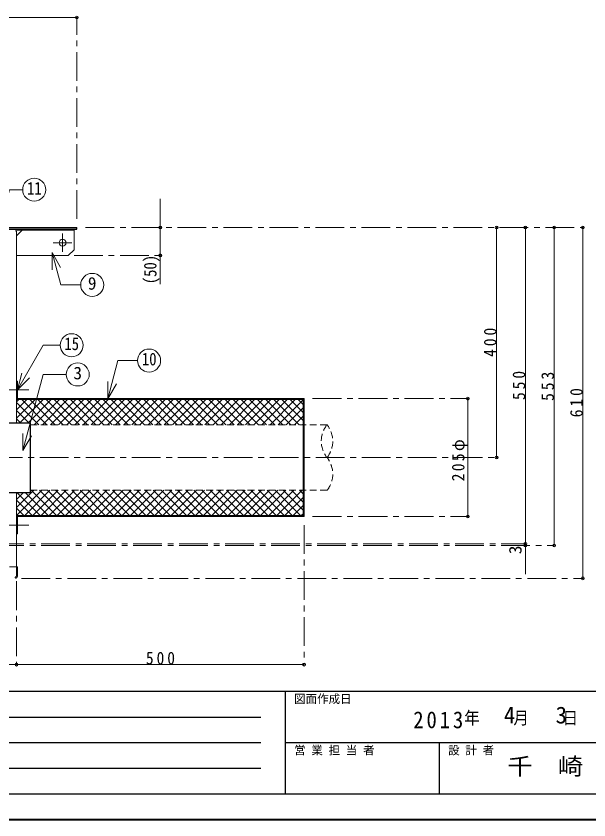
# Model space of a CAD drawing. Units: millimetres at full size, sheet at 1:10. Extents: x -2114 to 1936, y -1399 to 1411.
# Drawn here: x -613 to 383, y -1399 to -1 of the extents above; entities that cross this region are included whole.
import ezdxf
from ezdxf.enums import TextEntityAlignment as Align

# ---------------------------------------------------------------- set-up
doc = ezdxf.new("R2010")
doc.units = ezdxf.units.MM
doc.header["$LTSCALE"] = 10
doc.header["$PDMODE"] = 32
doc.header["$PDSIZE"] = 5
doc.linetypes.add('CHAIN1', pattern=[8, 5, -1, 1, -1])
doc.linetypes.add('DASHED1', pattern=[1.8, 1.2, -0.6])
doc.layers.add('0-0_ﾚｲﾔ1', color=4, linetype='Continuous', lineweight=9)
doc.styles.add('ＭＳ ゴシック', font='')
doc.styles.get('ＭＳ ゴシック').set_extended_font_data('MS Gothic')

msp = doc.modelspace()

# ---------------------------------------------------------------- linework, layer by layer
at = {"layer": '0-0_ﾚｲﾔ1'}
for p, q in [((-1827.42, -3.64), (-507.42, -3.64)), ((-362.42, -318.64), (-362.42, -467.24)), ((-612.42, -383.24), (-602.42, -373.24)), ((-512.42, -373.24), (-512.42, -407.24)), ((222.58, -768.64), (222.58, -368.64)), ((272.58, -368.64), (272.58, -918.64)), ((322.58, -921.64), (322.58, -368.64)), ((372.58, -368.64), (372.58, -978.64)), ((-522.42, -417.24), (-612.42, -417.24)), ((-512.42, -407.24), (-522.42, -417.24)), ((-612.42, -700), (-580.16, -667.74)), ((-612.42, -685.85), (-594.3, -667.74)), ((-612.42, -671.71), (-608.45, -667.74)), ((-606.42, -708.14), (-566.02, -667.74)), ((-603.34, -667.74), (-559.44, -711.64)), ((-592.28, -708.14), (-551.88, -667.74)), ((-589.2, -667.74), (-545.3, -711.64)), ((-581.64, -711.64), (-537.74, -667.74)), ((-575.06, -667.74), (-531.16, -711.64)), ((-567.49, -711.64), (-523.59, -667.74)), ((-560.91, -667.74), (-517.01, -711.64)), ((-553.35, -711.64), (-509.45, -667.74)), ((-546.77, -667.74), (-502.87, -711.64)), ((-539.21, -711.64), (-495.31, -667.74)), ((-532.63, -667.74), (-488.73, -711.64)), ((-525.07, -711.64), (-481.17, -667.74)), ((-518.49, -667.74), (-474.59, -711.64)), ((-510.93, -711.64), (-467.03, -667.74)), ((-504.35, -667.74), (-460.45, -711.64)), ((-496.78, -711.64), (-452.88, -667.74)), ((-490.2, -667.74), (-446.3, -711.64)), ((-482.64, -711.64), (-438.74, -667.74)), ((-476.06, -667.74), (-432.16, -711.64)), ((-468.5, -711.64), (-424.6, -667.74)), ((-461.92, -667.74), (-418.02, -711.64)), ((-454.36, -711.64), (-410.46, -667.74)), ((-447.78, -667.74), (-403.88, -711.64)), ((-440.22, -711.64), (-396.32, -667.74)), ((-433.63, -667.74), (-389.73, -711.64)), ((-426.07, -711.64), (-382.17, -667.74)), ((-419.49, -667.74), (-375.59, -711.64)), ((-411.93, -711.64), (-368.03, -667.74)), ((-405.35, -667.74), (-361.45, -711.64)), ((-397.79, -711.64), (-353.89, -667.74)), ((-391.21, -667.74), (-347.31, -711.64)), ((-383.65, -711.64), (-339.75, -667.74)), ((-377.07, -667.74), (-333.17, -711.64)), ((-369.5, -711.64), (-325.6, -667.74)), ((-362.92, -667.74), (-319.02, -711.64)), ((-355.36, -711.64), (-311.46, -667.74)), ((-348.78, -667.74), (-304.88, -711.64)), ((-341.22, -711.64), (-297.32, -667.74)), ((-334.64, -667.74), (-290.74, -711.64)), ((-327.08, -711.64), (-283.18, -667.74)), ((-320.5, -667.74), (-276.6, -711.64)), ((-312.94, -711.64), (-269.04, -667.74)), ((-306.36, -667.74), (-262.46, -711.64)), ((-298.79, -711.64), (-254.89, -667.74)), ((-292.21, -667.74), (-248.31, -711.64)), ((-284.65, -711.64), (-240.75, -667.74)), ((-278.07, -667.74), (-234.17, -711.64)), ((-270.51, -711.64), (-226.61, -667.74)), ((-263.93, -667.74), (-220.03, -711.64)), ((-256.37, -711.64), (-212.47, -667.74)), ((-249.79, -667.74), (-205.89, -711.64)), ((-242.23, -711.64), (-198.33, -667.74)), ((-235.64, -667.74), (-191.74, -711.64)), ((-228.08, -711.64), (-184.18, -667.74)), ((-221.5, -667.74), (-177.6, -711.64)), ((-213.94, -711.64), (-170.04, -667.74)), ((-207.36, -667.74), (-163.46, -711.64)), ((-199.8, -711.64), (-155.9, -667.74)), ((-193.22, -667.74), (-149.32, -711.64)), ((-185.66, -711.64), (-141.76, -667.74)), ((-179.08, -667.74), (-135.18, -711.64)), ((-171.51, -711.64), (-127.61, -667.74)), ((-164.93, -667.74), (-121.03, -711.64)), ((-157.37, -711.64), (-113.47, -667.74)), ((-150.79, -667.74), (-114.02, -704.51)), ((-136.65, -667.74), (-114.02, -690.36)), ((-122.51, -667.74), (-114.02, -676.22)), ((172.58, -666.14), (172.58, -871.14)), ((-612.42, -672.8), (-573.58, -711.64)), ((-143.23, -711.64), (-114.02, -682.43)), ((-612.42, -686.94), (-591.22, -708.14)), ((-129.09, -711.64), (-114.02, -696.57)), ((-612.42, -701.08), (-605.37, -708.14)), ((-588.42, -710.94), (-587.72, -711.64)), ((-114.95, -711.64), (-114.02, -710.71)), ((-114.02, -705.64), (-114.02, -831.64)), ((-112.42, -831.64), (-112.42, -705.64)), ((-612.42, -855.56), (-582.5, -825.64)), ((-612.42, -841.42), (-600.14, -829.14)), ((-612.26, -869.54), (-568.36, -825.64)), ((-611.65, -829.14), (-571.25, -869.54)), ((-598.12, -869.54), (-554.22, -825.64)), ((-597.5, -829.14), (-557.1, -869.54)), ((-586.86, -825.64), (-542.96, -869.54)), ((-583.97, -869.54), (-540.07, -825.64)), ((-572.72, -825.64), (-528.82, -869.54)), ((-569.83, -869.54), (-525.93, -825.64)), ((-558.58, -825.64), (-514.68, -869.54)), ((-555.69, -869.54), (-512.42, -826.27)), ((-544.44, -825.64), (-500.54, -869.54)), ((-541.55, -869.54), (-497.65, -825.64)), ((-530.29, -825.64), (-486.39, -869.54)), ((-527.4, -869.54), (-483.5, -825.64)), ((-516.15, -825.64), (-472.25, -869.54)), ((-513.26, -869.54), (-469.36, -825.64)), ((-502.01, -825.64), (-458.11, -869.54)), ((-499.12, -869.54), (-455.22, -825.64)), ((-487.87, -825.64), (-443.97, -869.54)), ((-484.98, -869.54), (-441.08, -825.64)), ((-473.72, -825.64), (-429.82, -869.54)), ((-470.84, -869.54), (-426.94, -825.64)), ((-459.58, -825.64), (-415.68, -869.54)), ((-456.69, -869.54), (-412.79, -825.64)), ((-445.44, -825.64), (-401.54, -869.54)), ((-442.55, -869.54), (-398.65, -825.64)), ((-431.3, -825.64), (-387.4, -869.54)), ((-428.41, -869.54), (-384.51, -825.64)), ((-417.16, -825.64), (-373.26, -869.54)), ((-414.27, -869.54), (-370.37, -825.64)), ((-403.01, -825.64), (-359.11, -869.54)), ((-400.13, -869.54), (-356.23, -825.64)), ((-388.87, -825.64), (-344.97, -869.54)), ((-385.98, -869.54), (-342.08, -825.64)), ((-374.73, -825.64), (-330.83, -869.54)), ((-371.84, -869.54), (-327.94, -825.64)), ((-360.59, -825.64), (-316.69, -869.54)), ((-357.7, -869.54), (-313.8, -825.64)), ((-346.45, -825.64), (-302.55, -869.54)), ((-343.56, -869.54), (-299.66, -825.64)), ((-332.3, -825.64), (-288.4, -869.54)), ((-329.41, -869.54), (-285.51, -825.64)), ((-318.16, -825.64), (-274.26, -869.54)), ((-315.27, -869.54), (-271.37, -825.64)), ((-304.02, -825.64), (-260.12, -869.54)), ((-301.13, -869.54), (-257.23, -825.64)), ((-289.88, -825.64), (-245.98, -869.54)), ((-286.99, -869.54), (-243.09, -825.64)), ((-275.73, -825.64), (-231.83, -869.54)), ((-272.85, -869.54), (-228.95, -825.64)), ((-261.59, -825.64), (-217.69, -869.54)), ((-258.7, -869.54), (-214.8, -825.64)), ((-247.45, -825.64), (-203.55, -869.54)), ((-244.56, -869.54), (-200.66, -825.64)), ((-233.31, -825.64), (-189.41, -869.54)), ((-230.42, -869.54), (-186.52, -825.64)), ((-219.17, -825.64), (-175.27, -869.54)), ((-216.28, -869.54), (-172.38, -825.64)), ((-205.02, -825.64), (-161.12, -869.54)), ((-202.14, -869.54), (-158.24, -825.64)), ((-190.88, -825.64), (-146.98, -869.54)), ((-187.99, -869.54), (-144.09, -825.64)), ((-176.74, -825.64), (-132.84, -869.54)), ((-173.85, -869.54), (-129.95, -825.64)), ((-162.6, -825.64), (-118.7, -869.54)), ((-159.71, -869.54), (-115.81, -825.64)), ((-148.46, -825.64), (-114.02, -860.07)), ((-145.57, -869.54), (-114.02, -837.99)), ((-134.31, -825.64), (-114.02, -845.93)), ((-120.17, -825.64), (-114.02, -831.79)), ((-612.42, -842.5), (-585.39, -869.54)), ((-131.42, -869.54), (-114.02, -852.13)), ((-612.42, -856.64), (-599.53, -869.54)), ((-117.28, -869.54), (-114.02, -866.28)), ((272.58, -918.64), (272.58, -971.64)), ((-1722.42, -1128.64), (-612.42, -1128.64)), ((-612.42, -1128.64), (-112.42, -1128.64))]:
    msp.add_line(p, q, dxfattribs=at)
at = {"layer": '0-0_ﾚｲﾔ1', "linetype": 'CHAIN1'}
for p, q in [((-507.42, -353.64), (-507.42, -3.64)), ((-492.42, -368.64), (372.58, -368.64)), ((-532.42, -411.24), (-532.42, -379.24)), ((-516.42, -395.24), (-548.42, -395.24)), ((-512.42, -417.24), (-362.42, -417.24)), ((-634.02, -651.14), (-590.82, -651.14)), ((-97.42, -666.14), (172.58, -666.14)), ((-731.92, -768.64), (222.58, -768.64)), ((-97.42, -871.14), (172.58, -871.14)), ((-634.02, -886.14), (-590.82, -886.14)), ((-112.42, -886.14), (-112.42, -1128.64)), ((-649.42, -918.64), (272.58, -918.64)), ((-649.42, -921.64), (322.58, -921.64)), ((-612.42, -983.84), (-612.42, -1128.64)), ((-604.02, -978.64), (372.58, -978.64))]:
    msp.add_line(p, q, dxfattribs=at)
at = {"layer": '0-0_ﾚｲﾔ1', "color": 5, "lineweight": 25}
for p, q in [((-661.42, -368.64), (-507.42, -368.64)), ((-661.42, -371.64), (-507.42, -371.64)), ((-507.42, -371.64), (-507.42, -368.64)), ((-672.42, -708.14), (-588.42, -708.14)), ((-588.42, -708.14), (-588.42, -829.14))]:
    msp.add_line(p, q, dxfattribs=at)
at = {"layer": '0-0_ﾚｲﾔ1', "color": 7, "lineweight": 18}
for p, q in [((-612.42, -374.84), (-612.42, -708.14)), ((-610.82, -373.24), (-512.42, -373.24)), ((-512.42, -373.24), (-512.42, -371.64)), ((-550.65, -412.07), (-535.65, -438.05)), ((-550.65, -412.07), (-550.65, -442.07)), ((-610.82, -651.14), (-603.06, -622.16)), ((-612.42, -636.14), (-610.82, -636.14)), ((-610.82, -651.14), (-589.61, -629.92)), ((-610.82, -636.14), (-610.82, -666.14)), ((-453.81, -666.67), (-453.81, -636.67)), ((-453.81, -666.67), (-438.81, -640.69)), ((-612.42, -666.14), (-112.42, -666.14)), ((-612.42, -667.74), (-114.02, -667.74)), ((-114.02, -666.14), (-114.02, -705.64)), ((-112.42, -666.14), (-112.42, -705.64)), ((-112.42, -705.64), (-114.02, -705.64)), ((-601.61, -756.66), (-601.61, -726.66)), ((-601.61, -756.66), (-586.61, -730.68)), ((-612.42, -975.44), (-612.42, -829.14)), ((-112.42, -831.64), (-114.02, -831.64)), ((-114.02, -831.64), (-114.02, -871.14)), ((-112.42, -831.64), (-112.42, -871.14)), ((-612.42, -869.54), (-114.02, -869.54)), ((-612.42, -871.14), (-112.42, -871.14)), ((-610.82, -958.64), (-612.42, -958.64)), ((-610.82, -975.44), (-610.82, -958.64))]:
    msp.add_line(p, q, dxfattribs=at)
at = {"layer": '0-0_ﾚｲﾔ1', "linetype": 'DASHED1'}
for p, q in [((-588.42, -711.64), (-72.42, -711.64)), ((-588.42, -825.64), (-72.42, -825.64)), ((-612.42, -958.64), (-1722.42, -958.64))]:
    msp.add_line(p, q, dxfattribs=at)
at = {"layer": '0-0_ﾚｲﾔ1', "color": 6, "lineweight": 25}
for p, q in [((-2068.92, -1175.06), (1891.08, -1175.06)), ((-144.64, -1353.64), (-144.64, -1175.06)), ((-1116.06, -1219.71), (-187.49, -1219.71)), ((-187.49, -1264.35), (-1116.06, -1264.35)), ((1891.08, -1264.35), (-144.64, -1264.35)), ((123.22, -1353.64), (123.22, -1264.35)), ((-187.49, -1308.99), (-1116.06, -1308.99)), ((1891.08, -1353.64), (-2068.92, -1353.64))]:
    msp.add_line(p, q, dxfattribs=at)
at = {"layer": '0-0_ﾚｲﾔ1', "color": 1, "lineweight": 40}
msp.add_line((1936.08, -1398.64), (-2113.92, -1398.64), dxfattribs=at)
at = {"layer": '0-0_ﾚｲﾔ1', "color": 7, "lineweight": 18}
for points in [[(-639.38, -357.53), (-624.78, -303.02), (-601.67, -303.02)], [(-550.65, -412.07), (-535.55, -468.42), (-500.79, -468.42)], [(-610.82, -651.14), (-565.91, -573.36), (-536.61, -573.36)], [(-453.81, -666.67), (-435.94, -599.99), (-401.81, -599.99)], [(-601.61, -756.66), (-566.13, -624.25), (-525.95, -624.25)], [(-612.42, -901.14), (-610.82, -901.14), (-610.82, -871.14)]]:
    msp.add_lwpolyline(points, dxfattribs=at)
at = {"layer": '0-0_ﾚｲﾔ1', "color": 5, "lineweight": 25}
msp.add_lwpolyline([(-672.42, -708.14), (-672.42, -829.14), (-588.42, -829.14)], dxfattribs=at)
at = {"layer": '0-0_ﾚｲﾔ1', "color": 7, "lineweight": 18}
for centre in [(-581.67, -303.02), (-480.79, -468.42), (-516.61, -573.36), (-381.81, -599.99), (-505.95, -624.25)]:
    msp.add_circle(centre, 20, dxfattribs=at)
at = {"layer": '0-0_ﾚｲﾔ1'}
msp.add_circle((-532.42, -395.24), 6, dxfattribs=at)
at = {"layer": '0-0_ﾚｲﾔ1', "color": 7, "lineweight": 18}
for centre, radius, start, end in [((-610.82, -374.84), 3.2, 90, 180), ((-610.82, -374.84), 1.6, 90, 180), ((-615.62, -973.84), 3.2, 270, 0), ((-614.02, -975.44), 1.6, 270, 0), ((-614.02, -975.44), 3.2, 270, 0)]:
    msp.add_arc(centre, radius, start, end, dxfattribs=at)
at = {"layer": '0-0_ﾚｲﾔ1', "linetype": 'DASHED1'}
for centre, start, end in [((-36.81, -740.14), 141.33038, 218.66962), ((-108.03, -740.14), 321.33038, 38.66962), ((-108.03, -797.14), 321.33038, 38.66962)]:
    msp.add_arc(centre, 45.61, start, end, dxfattribs=at)
at = {"layer": '0-0_ﾚｲﾔ1'}
for p in [(-507.42, -3.64), (-362.42, -368.64), (222.58, -368.64), (272.58, -368.64), (322.58, -368.64), (372.58, -368.64), (-362.42, -417.24), (172.58, -666.14), (222.58, -768.64), (172.58, -871.14), (272.58, -918.64), (272.58, -921.64), (322.58, -921.64), (372.58, -978.64), (-612.42, -1128.64), (-112.42, -1128.64)]:
    msp.add_point(p, dxfattribs=at)

# ---------------------------------------------------------------- texts
at = {"layer": '0-0_ﾚｲﾔ1', "color": 7, "style": 'ＭＳ ゴシック'}
for s, height, width, p in [('11', 21.99, 0.85, (-594.17, -318.02)), ('15', 21.99, 0.85, (-529.11, -588.36)), ('10', 21.99, 0.85, (-394.31, -614.99)), ('千\u3000崎', 29.33, 1.1, (241.08, -1328.99))]:
    msp.add_text(s, height=height, dxfattribs=dict(at, width=width)).set_placement(p, align=Align.BOTTOM_LEFT)
at = {"layer": '0-0_ﾚｲﾔ1', "color": 7, "style": 'ＭＳ ゴシック', "width": 0.85}
msp.add_text('(50)', height=21.99, rotation=90, dxfattribs=at).set_placement((-362.42, -467.24), align=Align.BOTTOM_LEFT)
at = {"layer": '0-0_ﾚｲﾔ1', "color": 7, "style": 'ＭＳ ゴシック'}
for s, height, p in [('9', 21.99, (-488.29, -483.42)), ('3', 21.99, (-513.45, -639.25)), ('図面作成日', 14.66, (-129.64, -1200.06)), ('4', 29.33, (235.08, -1239.71)), ('3', 29.33, (325.08, -1239.71)), ('営 業 担 当 者', 14.66, (-129.64, -1289.35)), ('設 計 者', 14.66, (138.22, -1289.35))]:
    msp.add_text(s, height=height, dxfattribs=at).set_placement(p, align=Align.BOTTOM_LEFT)
msp.add_text('3', height=21.99, rotation=90, dxfattribs=at).set_placement((272.58, -936.64), align=Align.BOTTOM_LEFT)
at = {"layer": '0-0_ﾚｲﾔ1', "color": 7, "char_height": 21.99, "attachment_point": 7, "rotation": 90, "style": 'ＭＳ ゴシック'}
for s, insert in [('\\T1.38;\\W0.9;400', (222.58, -593.64)), ('\\T1.38;\\W0.9;550', (272.58, -668.64)), ('\\T1.38;\\W0.9;553', (322.58, -670.14)), ('\\T1.38;\\W0.9;610', (372.58, -698.64)), ('\\T1.3;\\W0.9;205φ', (172.58, -809.89))]:
    msp.add_mtext(s, dxfattribs=dict(at, insert=insert))
at = {"layer": '0-0_ﾚｲﾔ1', "color": 7, "attachment_point": 7, "style": 'ＭＳ ゴシック'}
for s, insert, char_height in [('\\T1.38;\\W0.9;500', (-387.42, -1128.64), 21.99), ('\\T1.28;\\W0.9;2013', (77.58, -1239.71), 29.33), ('\\T1.27;\\W0.9;年\\~\\~\\~月\\~\\~\\~日', (166.08, -1234.71), 21.99)]:
    msp.add_mtext(s, dxfattribs=dict(at, insert=insert, char_height=char_height))

doc.saveas('drawing.dxf')
